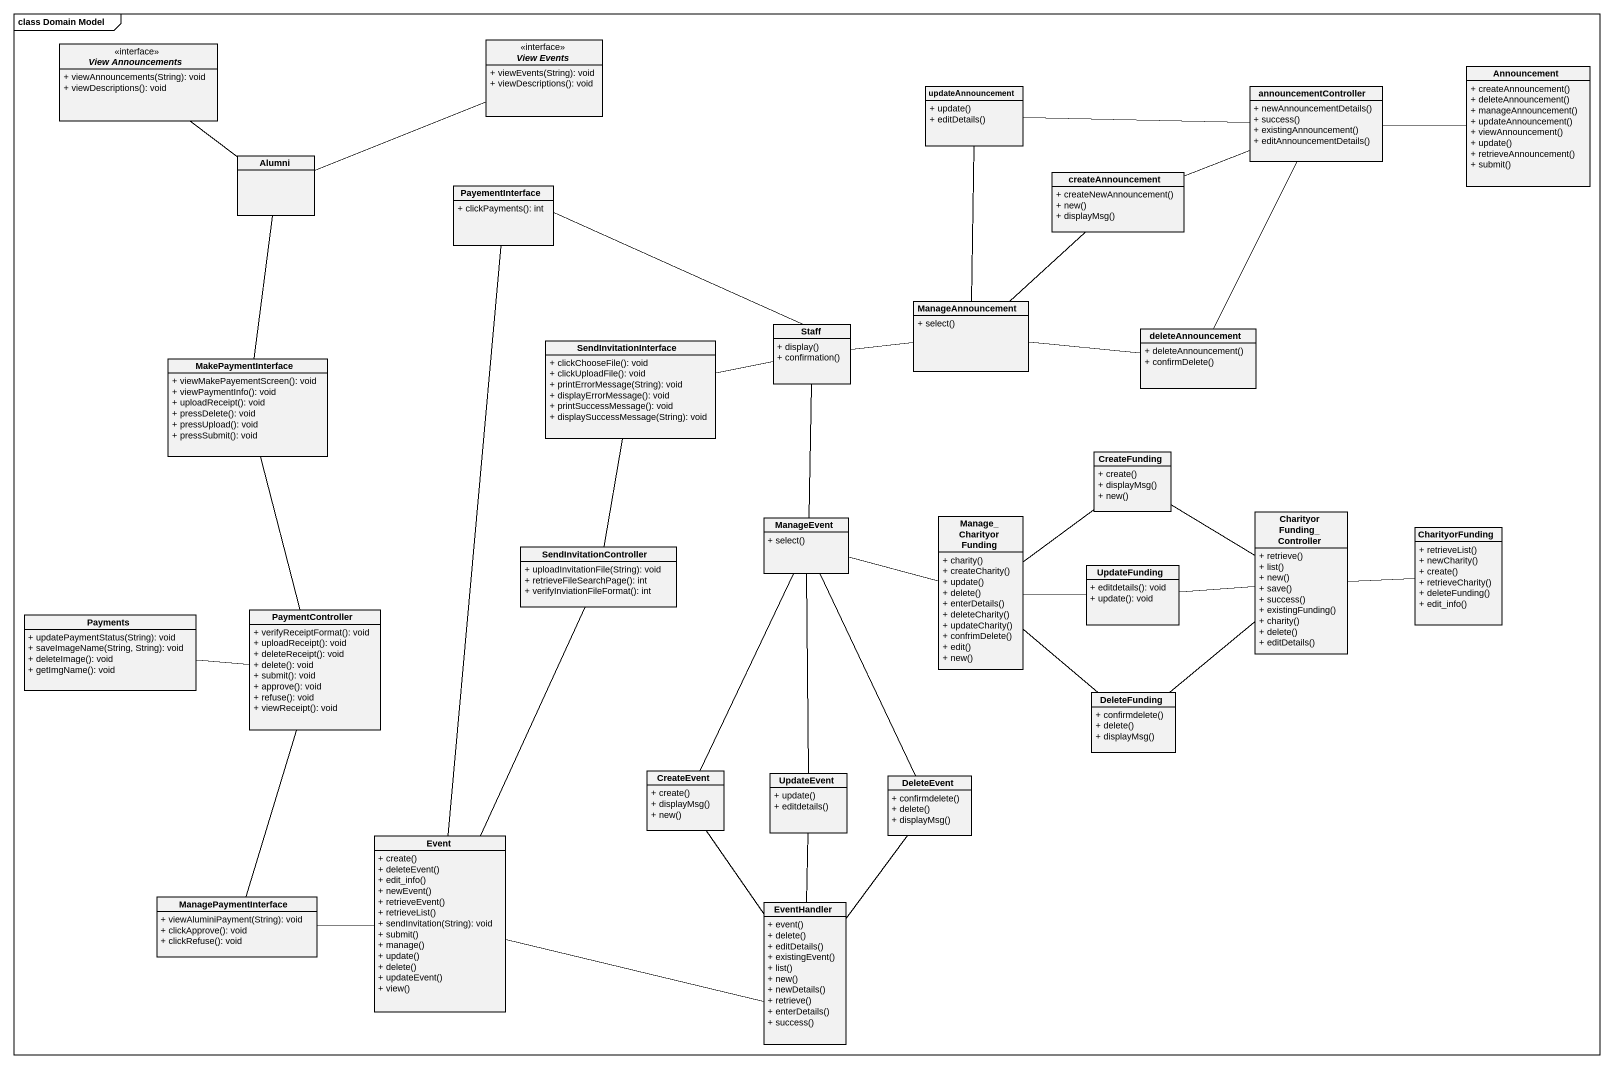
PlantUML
@startuml
mainframe class Domain Model
hide circle
hide empty members
skinparam classAttributeIconSize 0
interface "View Announcements" as View_Announcements {
  + viewAnnouncements(String): void
  + viewDescriptions(): void
}
interface "View Events" as View_Events {
  + viewEvents(String): void
  + viewDescriptions(): void
}
class Announcement {
  + createAnnouncement()
  + deleteAnnouncement()
  + manageAnnouncement()
  + updateAnnouncement()
  + viewAnnouncement()
  + update()
  + retrieveAnnouncement()
  + submit()
}
class updateAnnouncement {
  + update()
  + editDetails()
}
class announcementController {
  + newAnnouncementDetails()
  + success()
  + existingAnnouncement()
  + editAnnouncementDetails()
}
class Alumni
class createAnnouncement {
  + createNewAnnouncement()
  + new()
  + displayMsg()
}
class PayementInterface {
  + clickPayments(): int
}
class Staff {
  + display()
  + confirmation()
}
class ManageAnnouncement {
  + select()
}
class deleteAnnouncement {
  + deleteAnnouncement()
  + confirmDelete()
}
class MakePaymentInterface {
  + viewMakePayementScreen(): void
  + viewPaymentInfo(): void
  + uploadReceipt(): void
  + pressDelete(): void
  + pressUpload(): void
  + pressSubmit(): void
}
class SendInvitationInterface {
  + clickChooseFile(): void
  + clickUploadFile(): void
  + printErrorMessage(String): void
  + displayErrorMessage(): void
  + printSuccessMessage(): void
  + displaySuccessMessage(String): void
}
class CreateFunding {
  + create()
  + displayMsg()
  + new()
}
class ManageEvent {
  + select()
}
class Manage_CharityorFunding {
  + charity()
  + createCharity()
  + update()
  + delete()
  + enterDetails()
  + deleteCharity()
  + updateCharity()
  + confrimDelete()
  + edit()
  + new()
}
class CharityorFunding_Controller {
  + retrieve()
  + list()
  + new()
  + save()
  + success()
  + existingFunding()
  + charity()
  + delete()
  + editDetails()
}
class CharityorFunding {
  + retrieveList()
  + newCharity()
  + create()
  + retrieveCharity()
  + deleteFunding()
  + edit_info()
}
class SendInvitationController {
  + uploadInvitationFile(String): void
  + retrieveFileSearchPage(): int
  + verifyInviationFileFormat(): int
}
class UpdateFunding {
  + editdetails(): void
  + update(): void
}
class Payments {
  + updatePaymentStatus(String): void
  + saveImageName(String, String): void
  + deleteImage(): void
  + getImgName(): void
}
class PaymentController {
  + verifyReceiptFormat(): void
  + uploadReceipt(): void
  + deleteReceipt(): void
  + delete(): void
  + submit(): void
  + approve(): void
  + refuse(): void
  + viewReceipt(): void
}
class DeleteFunding {
  + confirmdelete()
  + delete()
  + displayMsg()
}
class CreateEvent {
  + create()
  + displayMsg()
  + new()
}
class UpdateEvent {
  + update()
  + editdetails()
}
class DeleteEvent {
  + confirmdelete()
  + delete()
  + displayMsg()
}
class Event {
  + create()
  + deleteEvent()
  + edit_info()
  + newEvent()
  + retrieveEvent()
  + retrieveList()
  + sendInvitation(String): void
  + submit()
  + manage()
  + update()
  + delete()
  + updateEvent()
  + view()
}
class ManagePaymentInterface {
  + viewAluminiPayment(String): void
  + clickApprove(): void
  + clickRefuse(): void
}
class EventHandler {
  + event()
  + delete()
  + editDetails()
  + existingEvent()
  + list()
  + new()
  + newDetails()
  + retrieve()
  + enterDetails()
  + success()
}
updateAnnouncement -right- announcementController
updateAnnouncement -- ManageAnnouncement
announcementController -right- Announcement
Alumni -up- View_Announcements
Alumni -right- View_Events
Alumni -- MakePaymentInterface
createAnnouncement -right- announcementController
PayementInterface -- Event
Staff -left- PayementInterface
Staff -left- SendInvitationInterface
Staff -- ManageEvent
ManageAnnouncement -up- createAnnouncement
ManageAnnouncement -left- Staff
ManageAnnouncement -right- deleteAnnouncement
deleteAnnouncement -up- announcementController
MakePaymentInterface -- PaymentController
SendInvitationInterface -- SendInvitationController
CreateFunding -- CharityorFunding_Controller
ManageEvent -- CreateEvent
ManageEvent -- CreateEvent
ManageEvent -- UpdateEvent
ManageEvent -- DeleteEvent
Manage_CharityorFunding -up- CreateFunding
Manage_CharityorFunding -left- ManageEvent
Manage_CharityorFunding -right- UpdateFunding
Manage_CharityorFunding -- DeleteFunding
CharityorFunding_Controller -right- CharityorFunding
SendInvitationController -- Event
UpdateFunding -right- CharityorFunding_Controller
Payments -right- PaymentController
DeleteFunding -up- CharityorFunding_Controller
CreateEvent -- EventHandler
UpdateEvent -- EventHandler
DeleteEvent -- EventHandler
ManagePaymentInterface -up- PaymentController
ManagePaymentInterface -right- Event
EventHandler -left- Event
@enduml
